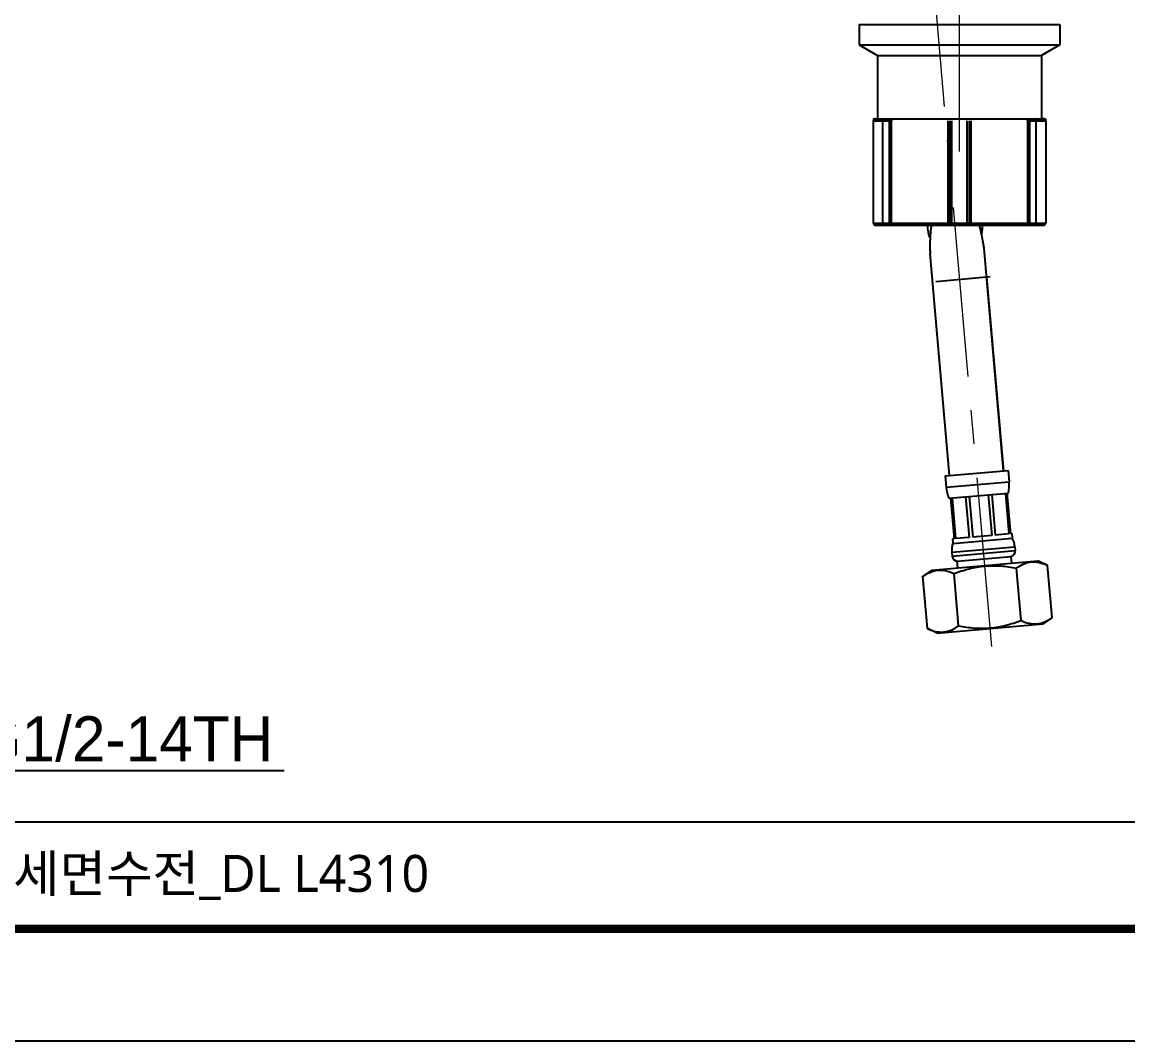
# Model space of a CAD drawing. Extents: x 1481 to 3160, y 4681 to 5260.
# Drawn here: x 2670.7 to 2915.5, y 4681.2 to 4906.6 of the extents above; entities that cross this region are included whole.
import ezdxf
from ezdxf import colors
from ezdxf.entities.mleader import LeaderData, LeaderLine
from ezdxf.math import Vec2, Vec3

# ---------------------------------------------------------------- set-up
doc = ezdxf.new("R2010")
doc.units = 0
doc.header["$LTSCALE"] = 30
doc.header["$MEASUREMENT"] = 0
doc.linetypes.add('CENTER', pattern=[2, 1.25, -0.25, 0.25, -0.25])
doc.layers.get('0').update_dxf_attribs({"linetype": 'CONTINUOUS'})
for name, color, linetype in [('02___PRT_ALL_AXES', 7, 'CONTINUOUS'), ('BODY', 7, 'CONTINUOUS'), ('DEF_LAYER_ASSEM_MEMBER', 7, 'CONTINUOUS')]:
    doc.layers.add(name, color=color, linetype=linetype)
doc.styles.add('Daelim Dimension', font='NanumGothic.ttf')
doc.styles.get("Standard").update_dxf_attribs({"font": 'SYMBOL'})

msp = doc.modelspace()

# ---------------------------------------------------------------- linework, layer by layer
at = {"color": 7, "linetype": 'Continuous'}
for p, q in [((2859.16, 4885.27), (2859.53, 4885.27)), ((2859.57, 4885.27), (2896.84, 4885.27)), ((2896.87, 4885.27), (2897.24, 4885.27)), ((2859.11, 4884.81), (2863.15, 4884.81)), ((2859.11, 4884.81), (2859.11, 4862.14)), ((2861.24, 4862.14), (2861.24, 4884.81)), ((2862.72, 4862.14), (2862.72, 4884.81)), ((2863.15, 4862.14), (2863.15, 4884.81)), ((2875.62, 4884.81), (2875.62, 4862.14)), ((2875.98, 4884.81), (2875.98, 4862.14)), ((2876.5, 4862.14), (2876.5, 4884.81)), ((2879.9, 4862.14), (2879.9, 4884.81)), ((2880.42, 4862.14), (2880.42, 4884.81)), ((2880.78, 4862.14), (2880.78, 4884.81)), ((2893.25, 4884.81), (2897.29, 4884.81)), ((2893.25, 4884.81), (2893.25, 4862.14)), ((2893.68, 4884.81), (2893.68, 4862.14)), ((2895.16, 4862.14), (2895.16, 4884.81)), ((2897.29, 4884.81), (2897.29, 4862.14)), ((2859.11, 4862.14), (2897.29, 4862.14)), ((2859.57, 4861.69), (2896.84, 4861.69))]:
    msp.add_line(p, q, dxfattribs=at)
at = {"color": 5}
msp.add_line((2383.04, 4729.67), (3019.05, 4729.67), dxfattribs=at)
at = {"ltscale": 0.5}
msp.add_lwpolyline([(2370.33, 4681.18), (3160.21, 4681.18), (3160.21, 5259.94), (2370.33, 5259.94)], close=True, dxfattribs=at)
at = {"color": 5, "linetype": 'ByBlock', "lineweight": 200, "const_width": 1.82}
msp.add_lwpolyline([(2383.04, 4705.96), (3147.44, 4705.96), (3147.44, 5246.5), (2383.04, 5246.5)], close=True, dxfattribs=at)
at = {"color": 7, "linetype": 'Continuous'}
for centre, start, end in [((2859.57, 4884.81), 90, 180), ((2896.84, 4884.81), 0, 90), ((2859.57, 4862.14), 180, 270), ((2896.84, 4862.14), 270, 0)]:
    msp.add_arc(centre, 0.453, start, end, dxfattribs=at)
for points, knots in [([(2861.16, 4885.27), (2861.18, 4885.27), (2861.2, 4885.21), (2861.22, 4885.12), (2861.24, 4884.98), (2861.24, 4884.87), (2861.24, 4884.81)], [0, 0, 0, 0, 0.097686, 0.314201, 0.629826, 1, 1, 1, 1]), ([(2862.2, 4885.27), (2862.31, 4885.27), (2862.5, 4885.2), (2862.68, 4885.02), (2862.72, 4884.88), (2862.72, 4884.81)], [0, 0, 0, 0, 0.464763, 0.722715, 1, 1, 1, 1]), ([(2863.07, 4885.27), (2863.08, 4885.23), (2863.13, 4885.08), (2863.15, 4884.93), (2863.15, 4884.81)], [0, 0, 0, 0, 0.239624, 1, 1, 1, 1]), ([(2893.25, 4884.81), (2893.25, 4884.85), (2893.25, 4885.01), (2893.29, 4885.16), (2893.33, 4885.27)], [0, 0, 0, 0, 0.258515, 1, 1, 1, 1]), ([(2893.68, 4884.81), (2893.68, 4884.88), (2893.72, 4885.02), (2893.9, 4885.2), (2894.09, 4885.27), (2894.2, 4885.27)], [0, 0, 0, 0, 0.277217, 0.535104, 1, 1, 1, 1]), ([(2895.24, 4885.27), (2895.22, 4885.27), (2895.2, 4885.21), (2895.18, 4885.12), (2895.16, 4884.98), (2895.16, 4884.87), (2895.16, 4884.81)], [0, 0, 0, 0, 0.097686, 0.314201, 0.629826, 1, 1, 1, 1]), ([(2861.16, 4861.69), (2861.18, 4861.69), (2861.2, 4861.75), (2861.22, 4861.84), (2861.24, 4861.98), (2861.24, 4862.09), (2861.24, 4862.14)], [0, 0, 0, 0, 0.097686, 0.314201, 0.629826, 1, 1, 1, 1]), ([(2862.72, 4862.14), (2862.72, 4862.09), (2862.71, 4861.98), (2862.7, 4861.84), (2862.68, 4861.75), (2862.65, 4861.69), (2862.64, 4861.69)], [0, 0, 0, 0, 0.370174, 0.685799, 0.902314, 1, 1, 1, 1]), ([(2863.51, 4861.69), (2863.46, 4861.69), (2863.37, 4861.72), (2863.25, 4861.82), (2863.17, 4861.97), (2863.15, 4862.09), (2863.15, 4862.14)], [0, 0, 0, 0, 0.222484, 0.461959, 0.723627, 1, 1, 1, 1]), ([(2875.62, 4862.14), (2875.62, 4862.09), (2875.62, 4861.98), (2875.63, 4861.84), (2875.65, 4861.75), (2875.66, 4861.7), (2875.68, 4861.69), (2875.68, 4861.69)], [0, 0, 0, 0, 0.373614, 0.691417, 0.90728, 0.968103, 1, 1, 1, 1]), ([(2876.41, 4861.69), (2876.35, 4861.69), (2876.24, 4861.72), (2876.05, 4861.85), (2875.98, 4862.03), (2875.98, 4862.14)], [0, 0, 0, 0, 0.245011, 0.494294, 1, 1, 1, 1]), ([(2876.92, 4861.69), (2876.87, 4861.69), (2876.75, 4861.72), (2876.56, 4861.85), (2876.5, 4862.03), (2876.5, 4862.14)], [0, 0, 0, 0, 0.245011, 0.494294, 1, 1, 1, 1]), ([(2879.48, 4861.69), (2879.53, 4861.69), (2879.65, 4861.72), (2879.84, 4861.85), (2879.9, 4862.03), (2879.9, 4862.14)], [0, 0, 0, 0, 0.245011, 0.494294, 1, 1, 1, 1]), ([(2880.42, 4862.14), (2880.42, 4862.03), (2880.35, 4861.85), (2880.16, 4861.72), (2880.05, 4861.69), (2879.99, 4861.69)], [0, 0, 0, 0, 0.505706, 0.754989, 1, 1, 1, 1]), ([(2880.72, 4861.69), (2880.72, 4861.69), (2880.74, 4861.7), (2880.75, 4861.75), (2880.77, 4861.84), (2880.78, 4861.98), (2880.78, 4862.09), (2880.78, 4862.14)], [0, 0, 0, 0, 0.031897, 0.09272, 0.308583, 0.626386, 1, 1, 1, 1]), ([(2893.25, 4862.14), (2893.25, 4862.09), (2893.23, 4861.97), (2893.15, 4861.82), (2893.04, 4861.72), (2892.94, 4861.69), (2892.89, 4861.69)], [0, 0, 0, 0, 0.276373, 0.538041, 0.777516, 1, 1, 1, 1]), ([(2893.76, 4861.69), (2893.75, 4861.69), (2893.72, 4861.75), (2893.7, 4861.84), (2893.69, 4861.98), (2893.68, 4862.09), (2893.68, 4862.14)], [0, 0, 0, 0, 0.097686, 0.314201, 0.629826, 1, 1, 1, 1]), ([(2895.24, 4861.69), (2895.22, 4861.69), (2895.2, 4861.75), (2895.18, 4861.84), (2895.16, 4861.98), (2895.16, 4862.09), (2895.16, 4862.14)], [0, 0, 0, 0, 0.097686, 0.314201, 0.629826, 1, 1, 1, 1])]:
    msp.add_open_spline(points, degree=3, knots=knots, dxfattribs=at)
at = {"layer": '02___PRT_ALL_AXES', "color": 7, "linetype": 'Continuous'}
for p, q in [((2855.99, 4906.12), (2900.41, 4906.12)), ((2855.99, 4906.12), (2855.99, 4901.59)), ((2900.41, 4906.12), (2900.41, 4901.59)), ((2855.99, 4901.59), (2900.41, 4901.59)), ((2855.99, 4901.59), (2860.07, 4899.23)), ((2900.41, 4901.59), (2896.33, 4899.23)), ((2860.07, 4899.23), (2896.33, 4899.23)), ((2860.07, 4899.23), (2860.07, 4885.27)), ((2896.33, 4899.23), (2896.33, 4885.27)), ((2859.16, 4885.27), (2859.16, 4885.01)), ((2897.24, 4885.27), (2897.24, 4885.01))]:
    msp.add_line(p, q, dxfattribs=at)
at = {"layer": 'BODY', "color": 1, "linetype": 'CENTER', "lineweight": 5}
for p, q in [((2878.2, 4878.04), (2878.2, 5070.52)), ((2885.38, 4768.46), (2872.87, 4911.37)), ((2885.38, 4768.46), (2872.87, 4911.37))]:
    msp.add_line(p, q, dxfattribs=at)
at = {"layer": 'DEF_LAYER_ASSEM_MEMBER', "color": 9, "linetype": 'Continuous'}
for p, q in [((2862.89, 4874.06), (2862.88, 4874.04)), ((2884.98, 4850.25), (2872.96, 4849.2)), ((2875.27, 4803.71), (2889.21, 4804.93)), ((2876.53, 4789.31), (2890.47, 4790.53)), ((2876.6, 4788.47), (2890.55, 4789.69))]:
    msp.add_line(p, q, dxfattribs=at)
at = {"layer": 'DEF_LAYER_ASSEM_MEMBER', "color": 7, "linetype": 'Continuous'}
for p, q in [((2871.21, 4861.14), (2871.17, 4861.69)), ((2887.97, 4807.33), (2883.66, 4856.51)), ((2876.01, 4806.29), (2871.71, 4855.45)), ((2888.03, 4807.34), (2884.28, 4850.16)), ((2875.05, 4806.2), (2889, 4807.42)), ((2889, 4807.42), (2889.21, 4804.93)), ((2875.05, 4806.2), (2875.27, 4803.71)), ((2875.88, 4801.26), (2889.03, 4802.41)), ((2880.35, 4801.65), (2881.13, 4792.68)), ((2884.57, 4802.02), (2885.35, 4793.05)), ((2885.36, 4802.09), (2886.14, 4793.12)), ((2888.36, 4802.35), (2889.14, 4793.38)), ((2888.68, 4802.38), (2889.47, 4793.41)), ((2876.23, 4801.29), (2877.02, 4792.32)), ((2876.56, 4801.32), (2877.34, 4792.35)), ((2879.55, 4801.58), (2880.34, 4792.61)), ((2877.02, 4792.32), (2876.67, 4792.29)), ((2876.67, 4792.29), (2876.75, 4791.29)), ((2876.75, 4791.29), (2889.9, 4792.44)), ((2880.34, 4792.61), (2877.34, 4792.35)), ((2885.35, 4793.05), (2881.13, 4792.68)), ((2889.14, 4793.38), (2886.14, 4793.12)), ((2889.82, 4793.44), (2889.47, 4793.41)), ((2889.82, 4793.44), (2889.9, 4792.44)), ((2890.47, 4790.53), (2890.55, 4789.69)), ((2872.08, 4785.36), (2895.54, 4787.42)), ((2876.53, 4789.31), (2876.6, 4788.47)), ((2877.7, 4787.36), (2889.66, 4788.41)), ((2877.83, 4785.87), (2877.7, 4787.36)), ((2889.79, 4786.91), (2889.66, 4788.41)), ((2897.72, 4786.4), (2895.54, 4787.42)), ((2872.08, 4785.36), (2870.11, 4783.99)), ((2878.02, 4773.04), (2877.01, 4784.59)), ((2891.83, 4774.24), (2890.82, 4785.8)), ((2898.73, 4774.85), (2897.72, 4786.4)), ((2871.12, 4772.43), (2870.11, 4783.99)), ((2898.73, 4774.85), (2896.76, 4773.47)), ((2873.3, 4771.42), (2871.12, 4772.43)), ((2873.3, 4771.42), (2896.76, 4773.47))]:
    msp.add_line(p, q, dxfattribs=at)
for centre, radius, start, end in [((2881.24, 4804.23), 8, 346.8051, 5), ((2883.24, 4804.41), 8, 185, 203.1949), ((2885.49, 4790.09), 5, 5, 28.0739), ((2881.51, 4789.74), 5, 161.9261, 185), ((2889.35, 4789.59), 1.2, 284.4706, 5), ((2877.8, 4788.57), 1.2, 185, 275), ((2894.92, 4778.6), 5.14, 275.0094, 276.0224), ((2894.75, 4779.35), 5.91, 287.0867, 288.6552), ((2874.22, 4776.79), 5.14, 273.9772, 275.0075)]:
    msp.add_arc(centre, radius, start, end, dxfattribs=at)
at = {"layer": 'DEF_LAYER_ASSEM_MEMBER', "color": 9, "linetype": 'Continuous', "start_tangent": (0, -1), "end_tangent": (0.515642, -0.856804)}
msp.add_spline([(2862.88, 4874.04), (2862.91, 4873.94), (2863, 4873.77)], degree=3, dxfattribs=at)
at = {"layer": 'DEF_LAYER_ASSEM_MEMBER', "color": 7, "linetype": 'Continuous'}
for points in [[(2871.21, 4861.13), (2871.2, 4861.32), (2871.18, 4861.5), (2871.17, 4861.69)], [(2883.17, 4862.18), (2883.17, 4862.17), (2883.17, 4862.15), (2883.17, 4862.14)]]:
    msp.add_open_spline(points, degree=3, dxfattribs=at)
for points, start_tangent, end_tangent in [([(2871.71, 4858.94), (2871.52, 4859.37), (2871.38, 4859.93), (2871.28, 4860.52), (2871.21, 4861.13)], (-0.578151, 0.81593), (-0.087248, 0.996187)), ([(2890.82, 4785.8), (2892.45, 4786.73), (2894.17, 4787.17), (2895.94, 4787.03), (2897.72, 4786.4)], (0.819039, 0.573739), (0.906308, -0.422618)), ([(2870.11, 4783.99), (2870.66, 4784.35), (2872.35, 4785.14)], (0.819152, 0.573576), (0.955966, 0.293477)), ([(2872.35, 4785.14), (2873.5, 4785.36), (2874.66, 4785.33), (2877.01, 4784.59)], (0.955966, 0.293477), (0.906224, -0.422798)), ([(2877.01, 4784.59), (2880.36, 4785.67), (2883.82, 4786.26), (2887.33, 4786.28), (2890.82, 4785.8)], (0.932926, 0.360069), (0.981278, -0.192598)), ([(2896.64, 4773.75), (2897.18, 4773.96), (2898.73, 4774.85)], (0.947489, 0.319788), (0.819152, 0.573576)), ([(2871.12, 4772.43), (2872.85, 4771.81), (2874.57, 4771.66)], (0.906308, -0.422618), (0.997591, 0.069369)), ([(2874.66, 4771.67), (2876.38, 4772.11), (2878.02, 4773.04)], (0.996182, 0.087296), (0.819039, 0.573739)), ([(2878.02, 4773.04), (2881.5, 4772.55), (2885.02, 4772.57), (2888.48, 4773.17), (2891.83, 4774.24)], (0.981278, -0.192598), (0.932926, 0.360069)), ([(2891.83, 4774.24), (2893.6, 4773.61), (2895.37, 4773.48)], (0.906224, -0.422798), (0.996181, 0.08731)), ([(2895.46, 4773.49), (2896.49, 4773.7)], (0.994482, 0.104908), (0.955888, 0.293732))]:
    msp.add_spline(points, degree=3, dxfattribs=dict(at, start_tangent=start_tangent, end_tangent=end_tangent))
for points, knots in [([(2871.97, 4861.69), (2871.93, 4861.41), (2871.81, 4860.53), (2871.7, 4859.03), (2871.66, 4857.5), (2871.67, 4856.3), (2871.69, 4855.72), (2871.71, 4855.44)], [8.3253, 8.3253, 8.3253, 8.3253, 9.165997, 11.003531, 12.841204, 13.74826, 14.58667, 14.58667, 14.58667, 14.58667]), ([(2883.67, 4856.49), (2883.64, 4856.77), (2883.56, 4857.35), (2883.36, 4858.52), (2883.06, 4859.99), (2882.77, 4861.14), (2882.61, 4861.69)], [0, 0, 0, 0, 0.839126, 1.746107, 3.583493, 5.311125, 5.311125, 5.311125, 5.311125]), ([(2883.2, 4861.69), (2883.21, 4861.65), (2883.22, 4861.41), (2883.22, 4860.97), (2883.19, 4860.43), (2883.13, 4860.08), (2883.06, 4859.94)], [0.485723, 0.485723, 0.485723, 0.485723, 0.614087, 1.21603, 1.78549, 2.257173, 2.257173, 2.257173, 2.257173])]:
    msp.add_open_spline(points, degree=3, knots=knots, dxfattribs=at)

# ---------------------------------------------------------------- texts
at = {"color": 2, "insert": (2524.84, 4722.33), "char_height": 8.198, "width": 362.8925, "attachment_point": 1, "style": 'Daelim Dimension'}
msp.add_mtext('대림바스(주) Single lever_원홀세면수전_DL L4310', dxfattribs=at)

# ---------------------------------------------------------------- leaders
at = {"ltscale": 0.5}
ml = msp.add_multileader_mtext('Standard', dxfattribs=at)
ml.set_content('{\\f나눔고딕|b0|i0|c129|p50;G1/2-14TH}', color=256)
ml.set_leader_properties(color=5)
ml.build(insert=Vec2(0, 0))
ml.multileader.update_dxf_attribs({"text_left_attachment_type": 6, "text_right_attachment_type": 6, "dogleg_length": 0.36, "arrow_head_size": 5})
ctx = ml.context
ctx.base_point, ctx.char_height, ctx.arrow_head_size, ctx.landing_gap_size, ctx.plane_origin = Vec3(2660.12, 4741.01), 10, 5, 0.09, Vec3(2644.59, 4753.42)
ctx.left_attachment, ctx.right_attachment = 6, 6
notes = []
notes.append((ctx, [(0, (1, 1, 0), (2659.76, 4741.01), (1, 0), 0.36, [(0, [(2643.77, 4754.97)], 0, [])])]))
ctx.mtext.insert, ctx.mtext.flow_direction = Vec3(2660.21, 4753.01), 5
for ctx, leaders in notes:
    for number, flags, end, landing, length, lines in leaders:
        leader = LeaderData()
        leader.index, (leader.has_last_leader_line, leader.has_dogleg_vector, leader.attachment_direction) = number, flags
        leader.last_leader_point, leader.dogleg_vector, leader.dogleg_length = Vec3(end), Vec3(landing), length
        for number, points, colour, breaks in lines:
            line = LeaderLine()
            line.index, line.vertices, line.color, line.breaks = number, Vec3.list(points), colors.encode_raw_color(colour), breaks
            leader.lines.append(line)
        ctx.leaders.append(leader)

doc.saveas('drawing.dxf')
